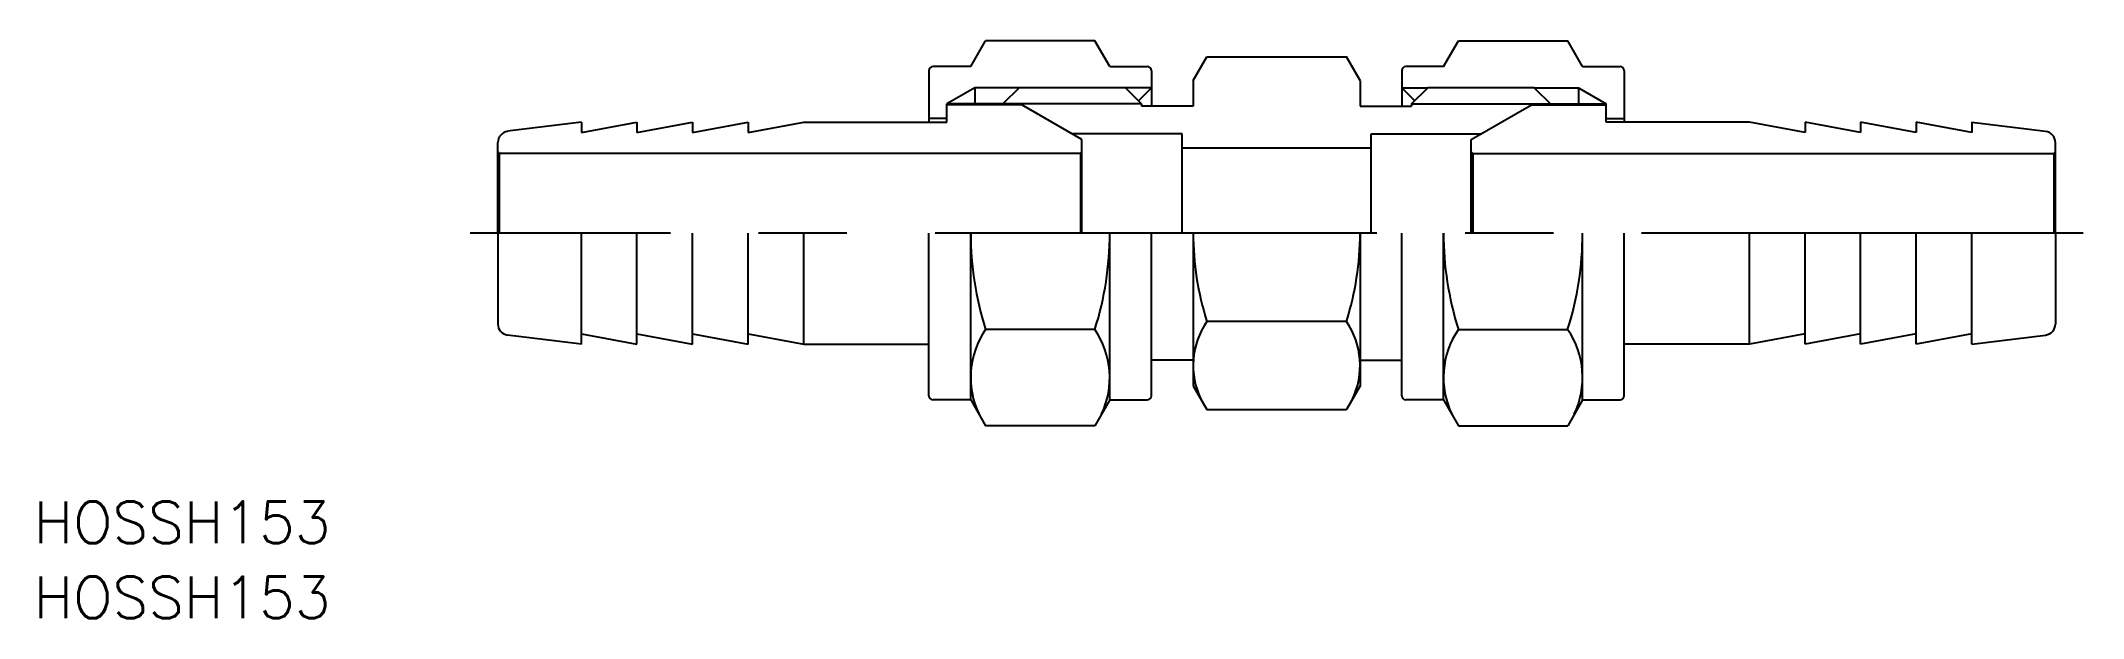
# Model space of a CAD drawing. Extents: x -33 to 114, y -28 to 14.
import ezdxf

# ---------------------------------------------------------------- set-up
doc = ezdxf.new("R2010")
doc.units = 0
doc.linetypes.add('CENTER', pattern=[50.8, 31.75, -6.35, 6.35, -6.35])
doc.layers.get('0').update_dxf_attribs({"linetype": 'CONTINUOUS'})
doc.layers.add('CENTER', color=1, linetype='CENTER')
doc.styles.get("Standard").update_dxf_attribs({"font": 'txt.shx', "height": 3, "bigfont": 'bigfont.shx'})

msp = doc.modelspace()

# ---------------------------------------------------------------- linework, layer by layer
at = {"color": 7, "linetype": 'CONTINUOUS'}
for p, q in [((34, 12), (35.07, 13.86)), ((42.93, 13.86), (35.07, 13.86)), ((44, 12), (42.93, 13.86)), ((68, 12), (69.07, 13.86)), ((69.07, 13.86), (76.93, 13.86)), ((78, 12), (76.93, 13.86)), ((34, 12), (31.3, 12)), ((44, 12), (46.7, 12)), ((50, 11), (50.98, 12.7)), ((50.98, 12.7), (61.02, 12.7)), ((62, 11), (61.02, 12.7)), ((68, 12), (65.3, 12)), ((78, 12), (80.7, 12)), ((31, 11.7), (31, 8)), ((34.3, 10.48), (32.29, 9.32)), ((34.3, 10.48), (34.3, 9.25)), ((37.48, 10.48), (36.31, 9.32)), ((45.13, 10.48), (37.48, 10.48)), ((46.29, 9.32), (45.13, 10.48)), ((47, 10.48), (46.06, 9.54)), ((47, 11.7), (47, 9.15)), ((50, 11), (50, 9.15)), ((62, 11), (62, 9.15)), ((65, 11.7), (65, 9.15)), ((65, 10.48), (65.94, 9.54)), ((65.71, 9.32), (66.87, 10.48)), ((74.52, 10.48), (66.87, 10.48)), ((74.52, 10.48), (75.69, 9.32)), ((77.7, 10.48), (77.7, 9.25)), ((77.7, 10.48), (79.71, 9.32)), ((81, 11.7), (81, 8)), ((32.29, 8), (32.29, 9.32)), ((36.31, 9.32), (32.29, 9.32)), ((37.67, 9.25), (32.29, 9.25)), ((36.31, 9.25), (36.31, 9.32)), ((42, 6.75), (37.67, 9.25)), ((46.29, 9.32), (46.29, 9.15)), ((50, 9.15), (46.29, 9.15)), ((62, 9.15), (65.71, 9.15)), ((65.71, 9.32), (65.71, 9.15)), ((70, 6.75), (74.33, 9.25)), ((74.33, 9.25), (79.71, 9.25)), ((75.69, 9.32), (79.71, 9.32)), ((75.69, 9.25), (75.69, 9.32)), ((79.71, 8), (79.71, 9.32)), ((6, 8), (0.7, 7.34)), ((6, 7.25), (10, 8)), ((6, 8), (6, 7.25)), ((10, 7.25), (14, 8)), ((10, 8), (10, 8)), ((10, 8), (10, 7.25)), ((14, 7.25), (18, 8)), ((14, 8), (14, 7.25)), ((18, 7.25), (22, 8)), ((18, 8), (18, 7.25)), ((22, 8), (32.29, 8)), ((32.29, 8.25), (31, 8.25)), ((79.71, 8.25), (81, 8.25)), ((90, 8), (79.71, 8)), ((94, 7.25), (90, 8)), ((98, 7.25), (94, 8)), ((94, 8), (94, 7.25)), ((102, 7.25), (98, 8)), ((98, 8), (98, 7.25)), ((106, 7.25), (102, 8)), ((102, 8), (102, 8)), ((102, 8), (102, 7.25)), ((106, 8), (111.3, 7.34)), ((106, 8), (106, 7.25)), ((0, 0), (0, 6.54)), ((49.21, 7.15), (41.31, 7.15)), ((42, 0), (42, 6.75)), ((49.21, 0), (49.21, 7.15)), ((49.21, 6.15), (62.79, 6.15)), ((62.79, 7.15), (70.69, 7.15)), ((62.79, 0), (62.79, 7.15)), ((70, 0), (70, 6.75)), ((112, 0), (112, 6.54)), ((0.1, 5.75), (0, 5.85)), ((41.9, 5.75), (0.1, 5.75)), ((0.1, 5.75), (0.1, 0)), ((41.9, 5.75), (42, 5.85)), ((41.9, 5.75), (41.9, 0)), ((70.1, 5.75), (70, 5.85)), ((70.1, 5.75), (111.9, 5.75)), ((70.1, 5.75), (70.1, 0)), ((111.9, 5.75), (112, 5.85)), ((111.9, 5.75), (111.9, 0)), ((0, 0), (0, -6.54)), ((6, -8), (6, 0)), ((10, -8), (10, 0)), ((14, -8), (14, 0)), ((18, -8), (18, 0)), ((22, -8), (22, 0)), ((31, -11.7), (31, 0)), ((34, -12), (34, 0)), ((44, -12), (44, 0)), ((47, -11.7), (47, 0)), ((50, 0), (50, -11)), ((62, 0), (62, -11)), ((65, -11.7), (65, 0)), ((68, -12), (68, 0)), ((78, -12), (78, 0)), ((81, -11.7), (81, 0)), ((90, -8), (90, 0)), ((94, -8), (94, 0)), ((98, -8), (98, 0)), ((102, -8), (102, 0)), ((106, -8), (106, 0)), ((112, 0), (112, -6.54)), ((6, -8), (0.7, -7.34)), ((6, -7.25), (10, -8)), ((10, -7.25), (14, -8)), ((14, -7.25), (18, -8)), ((18, -7.25), (22, -8)), ((42.93, -6.93), (35.07, -6.93)), ((61.02, -6.35), (50.98, -6.35)), ((69.07, -6.93), (76.93, -6.93)), ((94, -7.25), (90, -8)), ((98, -7.25), (94, -8)), ((102, -7.25), (98, -8)), ((106, -7.25), (102, -8)), ((106, -8), (111.3, -7.34)), ((10, -8), (10, -8)), ((22, -8), (31, -8)), ((90, -8), (81, -8)), ((102, -8), (102, -8)), ((50, -9.15), (47, -9.15)), ((62, -9.15), (65, -9.15)), ((50, -11), (50.98, -12.7)), ((62, -11), (61.02, -12.7)), ((34, -12), (31.3, -12)), ((34, -12), (35.07, -13.86)), ((44, -12), (42.93, -13.86)), ((44, -12), (46.7, -12)), ((50.98, -12.7), (61.02, -12.7)), ((68, -12), (65.3, -12)), ((68, -12), (69.07, -13.86)), ((78, -12), (76.93, -13.86)), ((78, -12), (80.7, -12)), ((42.93, -13.86), (35.07, -13.86)), ((69.07, -13.86), (76.93, -13.86))]:
    msp.add_line(p, q, dxfattribs=at)
at = {"color": 3, "linetype": 'CONTINUOUS'}
for p, q in [((37.48, 10.48), (34.3, 10.48)), ((47, 10.48), (45.13, 10.48)), ((65, 10.48), (66.87, 10.48)), ((74.52, 10.48), (77.7, 10.48)), ((46.29, 9.32), (36.31, 9.32)), ((65.71, 9.32), (75.69, 9.32))]:
    msp.add_line(p, q, dxfattribs=at)
at = {"color": 7, "linetype": 'CONTINUOUS'}
for centre, radius, start, end in [((31.3, 11.7), 0.3, 90, 180), ((46.7, 11.7), 0.3, 0, 90), ((65.3, 11.7), 0.3, 90, 180), ((80.7, 11.7), 0.3, 0, 90), ((0.8, 6.54), 0.8, 97.125, 180), ((111.2, 6.54), 0.8, 0, 82.875), ((56.93, 0), 22.93, 180, 197.588), ((21.07, 0), 22.93, 342.412, 0), ((40.98, 0), 21.02, 342.412, 0), ((90.93, 0), 22.93, 180, 197.588), ((55.07, 0), 22.93, 342.412, 0), ((71.02, 0), 21.02, 180, 197.588), ((0.8, -6.54), 0.8, 180, 262.875), ((40.13, -10.39), 6.13, 145.6158, 205.6158), ((37.87, -10.39), 6.13, 334.3842, 34.3842), ((55.62, -9.53), 5.62, 145.6158, 205.6158), ((56.38, -9.53), 5.62, 334.3842, 34.3842), ((74.13, -10.39), 6.13, 145.6158, 205.6158), ((71.87, -10.39), 6.13, 334.3842, 34.3842), ((111.2, -6.54), 0.8, 277.125, 0), ((31.3, -11.7), 0.3, 180, 270), ((46.7, -11.7), 0.3, 270, 0), ((65.3, -11.7), 0.3, 180, 270), ((80.7, -11.7), 0.3, 270, 0)]:
    msp.add_arc(centre, radius, start, end, dxfattribs=at)
at = {"layer": 'CENTER', "color": 1, "linetype": 'CENTER'}
msp.add_line((114, 0), (-2, 0), dxfattribs=at)

# ---------------------------------------------------------------- texts
at = {"color": 7, "linetype": 'CONTINUOUS'}
for p in [(-33.38, -22.32), (-33.38, -27.73)]:
    msp.add_text('HOSSH153', height=3, dxfattribs=at).set_placement(p)

doc.saveas('drawing.dxf')
